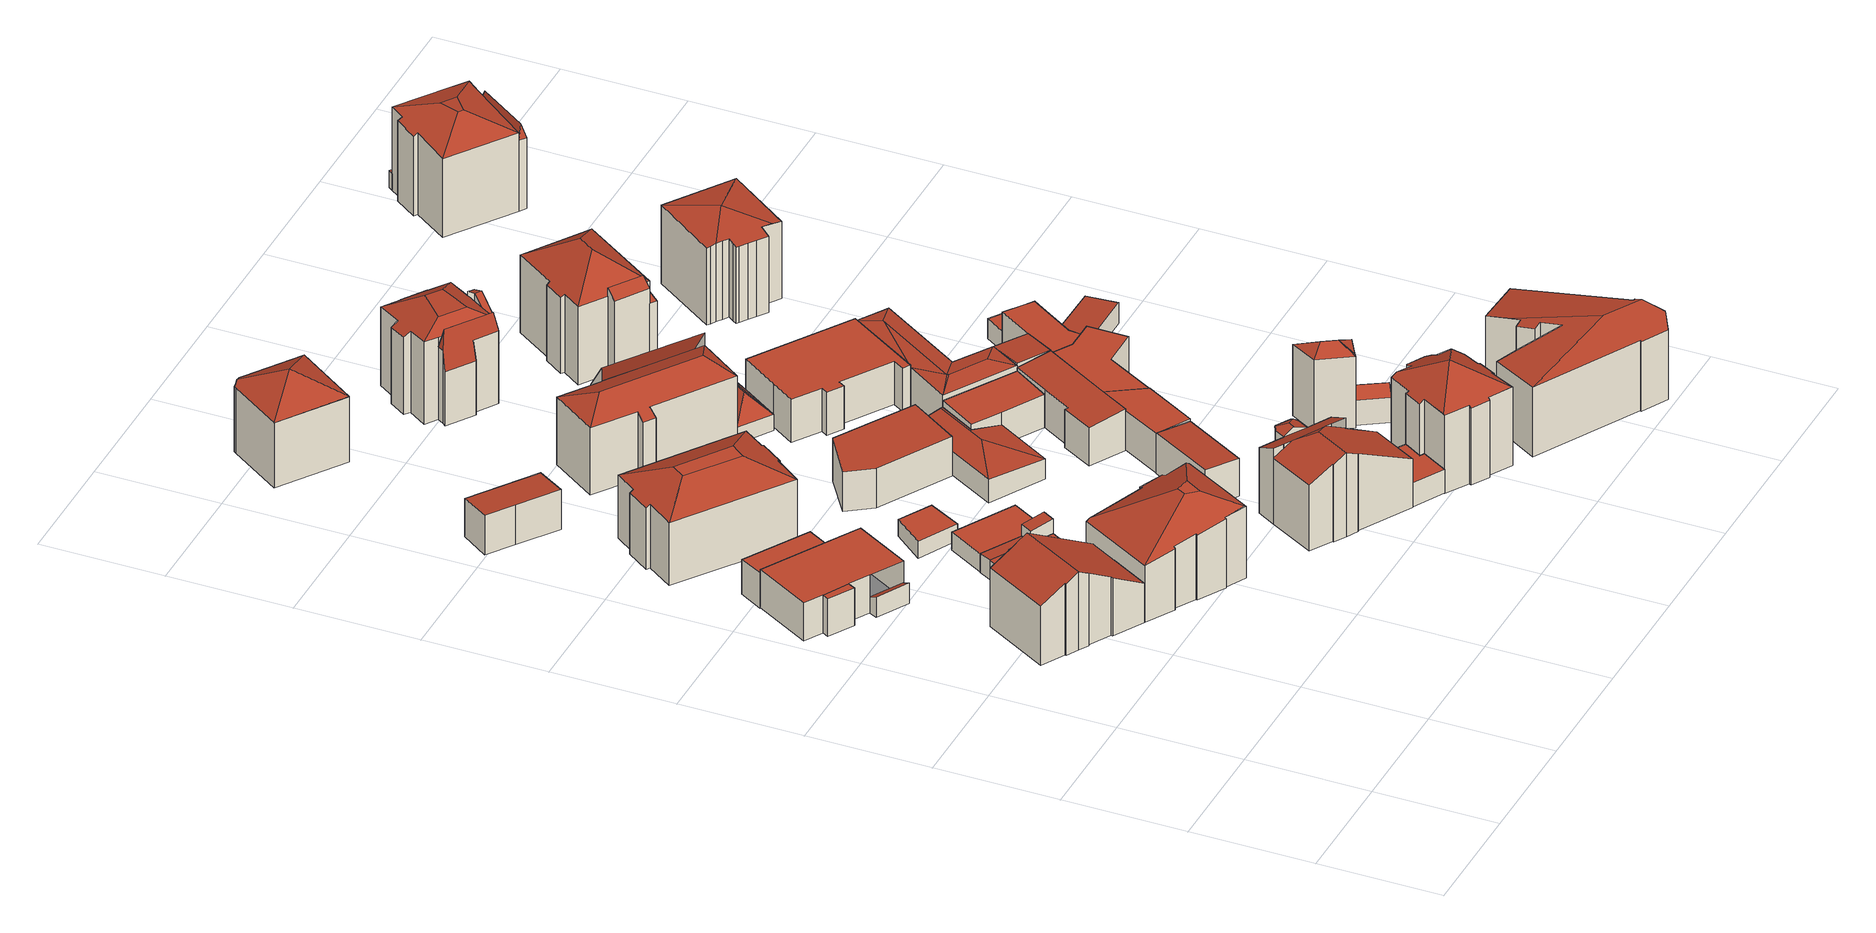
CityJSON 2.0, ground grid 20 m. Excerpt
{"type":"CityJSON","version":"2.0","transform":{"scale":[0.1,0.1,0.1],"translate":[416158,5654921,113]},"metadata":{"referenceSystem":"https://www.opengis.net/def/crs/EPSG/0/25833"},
"CityObjects":{
"building1":{"type":"Building","attributes":{"Gemeindeschluessel":14612000,"Geometrietyp2DReferenz":"3000","function":"31001_9998","roofType":"9999"},"children":["building1-1","building1-2","building1-3"]},
"building1-1":{"type":"BuildingPart","attributes":{"Dachtyp_tdc":"tdcPolyFlatRoof","Dachneigung":26.24,"QualitaetDacherkennung":36,"Geometrietyp2DReferenz":"3000","measuredHeight":11.4,"roofType":"2100"},"parents":["building1"],"geometry":[{"type":"MultiSurface","lod":"2","boundaries":[[[0,1,2,3]],[[1,4,5,6,2]],[[7,0,3,8]],[[7,9,10,4,1,0]],[[3,2,6,11,12,8]]],"semantics":{"surfaces":[{"type":"WallSurface"},{"type":"RoofSurface"},{"type":"GroundSurface"}],"values":[0,0,0,1,2]}}]},
"building1-2":{"type":"BuildingPart","attributes":{"Dachtyp_tdc":"tdcGableRoof","Dachneigung":30.14,"QualitaetDacherkennung":25,"Geometrietyp2DReferenz":"3000","measuredHeight":13.61,"roofType":"3100"},"parents":["building1"],"geometry":[{"type":"MultiSurface","lod":"2","boundaries":[[[13,14,15,16]],[[14,17,18,15]],[[17,19,20,18]],[[19,21,22,20]],[[21,23,24,22]],[[23,25,26,24]],[[25,27,28,26]],[[27,29,30,28]],[[29,31,7,8,30]],[[32,33,34,35,36]],[[33,13,16,34]],[[37,31,29,27,25,23,21]],[[21,19,17,14,13,33,32,37]],[[16,15,18,20,22,24,26,28,30,8,12,11,35,34]]],"semantics":{"surfaces":[{"type":"WallSurface"},{"type":"RoofSurface"},{"type":"GroundSurface"}],"values":[0,0,0,0,0,0,0,0,0,0,0,1,1,2]}}]},
"building1-3":{"type":"BuildingPart","attributes":{"Dachtyp_tdc":"tdcPolyFlatRoof","Dachneigung":0,"QualitaetDacherkennung":54,"Geometrietyp2DReferenz":"3000","measuredHeight":3.78,"roofType":"1000"},"parents":["building1"],"geometry":[{"type":"MultiSurface","lod":"2","boundaries":[[[38,36,35,39]],[[5,40,41,6]],[[40,42,43,41]],[[42,38,39,43]],[[42,40,5,44,36,38]],[[39,35,11,6,41,43]]],"semantics":{"surfaces":[{"type":"WallSurface"},{"type":"RoofSurface"},{"type":"GroundSurface"}],"values":[0,0,0,0,1,2]}}]},
"building2":{"type":"Building","attributes":{"Gemeindeschluessel":14612000,"Geometrietyp2DReferenz":"3000","function":"31001_9998","roofType":"9999"},"children":["building2-1","building2-2","building2-3"]},
"building2-1":{"type":"BuildingPart","attributes":{"Dachtyp_tdc":"tdcPolyFlatRoof","Dachneigung":27.41,"QualitaetDacherkennung":58,"Geometrietyp2DReferenz":"3000","measuredHeight":3.53,"roofType":"2100"},"parents":["building2"],"geometry":[{"type":"MultiSurface","lod":"2","boundaries":[[[45,46,47,48]],[[49,50,51,52]],[[50,45,48,51]],[[50,49,46,45]],[[48,47,52,51]]],"semantics":{"surfaces":[{"type":"WallSurface"},{"type":"RoofSurface"},{"type":"GroundSurface"}],"values":[0,0,0,1,2]}}]},
"building2-2":{"type":"BuildingPart","attributes":{"Dachtyp_tdc":"tdcPolyFlatRoof","Dachneigung":0,"QualitaetDacherkennung":55,"Geometrietyp2DReferenz":"3000","measuredHeight":6.47,"roofType":"1000"},"parents":["building2"],"geometry":[{"type":"MultiSurface","lod":"2","boundaries":[[[53,54,55,56]],[[54,57,58,55]],[[57,59,60,58]],[[59,57,54,53]],[[56,55,58,60]]],"semantics":{"surfaces":[{"type":"WallSurface"},{"type":"RoofSurface"},{"type":"GroundSurface"}],"values":[0,0,0,1,2]}}]},
"building2-3":{"type":"BuildingPart","attributes":{"Dachtyp_tdc":"tdcPolyFlatRoof","Dachneigung":0,"QualitaetDacherkennung":56,"Geometrietyp2DReferenz":"3000","measuredHeight":6.6,"roofType":"1000"},"parents":["building2"],"geometry":[{"type":"MultiSurface","lod":"2","boundaries":[[[61,60,59]],[[61,62,63,60]],[[62,64,65,63]],[[64,66,67,65]],[[66,68,69,67]],[[68,70,49,52,69]],[[71,72,56,47,46]],[[72,53,56]],[[72,71,70,68,66,64,62,61]],[[60,63,65,67,69,52,47,56]]],"semantics":{"surfaces":[{"type":"WallSurface"},{"type":"RoofSurface"},{"type":"GroundSurface"}],"values":[0,0,0,0,0,0,0,0,1,2]}}]},
"building3":{"type":"Building","attributes":{"Dachtyp_tdc":"tdcPolyFlatRoof","Gemeindeschluessel":14612000,"Dachneigung":2.98,"QualitaetDacherkennung":64,"Geometrietyp2DReferenz":"3000","measuredHeight":6.22,"function":"31001_9998","roofType":"2100"},"geometry":[{"type":"Solid","lod":"2","boundaries":[[[[73,74,75,76]],[[74,77,78,75]],[[77,79,80,78]],[[79,73,76,80]],[[79,77,74,73]],[[76,75,78,80]]]],"semantics":{"surfaces":[{"type":"WallSurface"},{"type":"RoofSurface"},{"type":"GroundSurface"}],"values":[[0,0,0,0,1,2]]}}]},
"building4":{"type":"Building","attributes":{"Dachtyp_tdc":"tdcPolyFlatRoof","Gemeindeschluessel":14612000,"Dachneigung":4.36,"QualitaetDacherkennung":61,"Geometrietyp2DReferenz":"3000","measuredHeight":3.11,"function":"31001_9998","roofType":"2100"},"geometry":[{"type":"Solid","lod":"2","boundaries":[[[[81,82,83,84]],[[81,85,86,82]],[[83,87,88,84]],[[82,86,87,83]],[[86,85,88,87]],[[85,81,84,88]]]],"semantics":{"surfaces":[{"type":"WallSurface"},{"type":"RoofSurface"},{"type":"GroundSurface"}],"values":[[0,1,2,0,0,0]]}}]},
"building5":{"type":"Building","attributes":{"Gemeindeschluessel":14612000,"Geometrietyp2DReferenz":"3000","function":"31001_9998","roofType":"9999"},"children":["building5-1","building5-2"]},
"building5-1":{"type":"BuildingPart","attributes":{"Dachtyp_tdc":"tdcPolyFlatRoof","Dachneigung":3.24,"QualitaetDacherkennung":63,"Geometrietyp2DReferenz":"3000","measuredHeight":3.44,"roofType":"2100"},"parents":["building5"],"geometry":[{"type":"MultiSurface","lod":"2","boundaries":[[[89,90,91,92,93]],[[90,94,95,91]],[[94,96,97,98,95]],[[96,94,90,89]],[[92,91,95,98]]],"semantics":{"surfaces":[{"type":"WallSurface"},{"type":"RoofSurface"},{"type":"GroundSurface"}],"values":[0,0,0,1,2]}}]},
"building5-2":{"type":"BuildingPart","attributes":{"Dachtyp_tdc":"tdcPolyFlatRoof","Dachneigung":0,"QualitaetDacherkennung":74,"Geometrietyp2DReferenz":"3000","measuredHeight":3.31,"roofType":"1000"},"parents":["building5"],"geometry":[{"type":"MultiSurface","lod":"2","boundaries":[[[99,100,87,88]],[[100,93,92,87]],[[97,101,102,98]],[[101,99,88,102]],[[101,97,93,100,99]],[[88,87,92,98,102]]],"semantics":{"surfaces":[{"type":"WallSurface"},{"type":"RoofSurface"},{"type":"GroundSurface"}],"values":[0,0,0,0,1,2]}}]},
"building6":{"type":"Building","attributes":{"Dachtyp_tdc":"tdcPolyFlatRoof","Gemeindeschluessel":14612000,"Dachneigung":3.39,"QualitaetDacherkennung":54,"Geometrietyp2DReferenz":"3000","measuredHeight":6.86,"function":"31001_9998","roofType":"2100"},"geometry":[{"type":"Solid","lod":"2","boundaries":[[[[103,104,105,106]],[[104,107,108,105]],[[107,109,110,108]],[[109,111,112,110]],[[111,103,106,112]],[[111,109,107,104,103]],[[106,105,108,110,112]]]],"semantics":{"surfaces":[{"type":"WallSurface"},{"type":"RoofSurface"},{"type":"GroundSurface"}],"values":[[0,0,0,0,0,1,2]]}}]},
"building7":{"type":"Building","attributes":{"Dachtyp_tdc":"tdcFreeFormRoof","Gemeindeschluessel":14612000,"Dachneigung":26.08,"QualitaetDacherkennung":32,"Geometrietyp2DReferenz":"3000","measuredHeight":15.13,"function":"31001_9998","roofType":"5000"},"geometry":[{"type":"Solid","lod":"2","boundaries":[[[[113,114,39,34]],[[114,115,116,39]],[[115,117,118,116]],[[117,119,120,118]],[[119,121,122,120]],[[121,123,124,122]],[[123,125,126,124]],[[125,127,128,126]],[[127,129,130,128]],[[129,131,132,130]],[[131,133,134,132]],[[133,135,136,134]],[[135,137,138,136]],[[137,113,34,138]],[[125,123,139,140,141,142]],[[113,137,135,133,131,129,127,142,141,143]],[[143,144,145,114,113]],[[140,139,121,119,117,115,145,144]],[[141,140,144,143]],[[127,125,142]],[[115,114,145]],[[123,121,139]],[[34,39,116,118,120,122,124,126,128,130,132,134,136,138]]]],"semantics":{"surfaces":[{"type":"WallSurface"},{"type":"RoofSurface"},{"type":"GroundSurface"}],"values":[[0,0,0,0,0,0,0,0,0,0,0,0,0,0,1,1,1,1,1,0,0,0,2]]}}]},
"building8":{"type":"Building","attributes":{"Dachtyp_tdc":"tdcCutTentRoof","Gemeindeschluessel":14612000,"Dachneigung":24.58,"QualitaetDacherkennung":71,"Geometrietyp2DReferenz":"3000","measuredHeight":13.63,"function":"31001_9998","roofType":"9999"},"geometry":[{"type":"Solid","lod":"2","boundaries":[[[[146,147,148,149]],[[147,150,151,148]],[[150,152,153,151]],[[152,154,155,153]],[[154,156,157,155]],[[156,158,159,157]],[[158,160,161,159]],[[160,162,163,161]],[[162,164,165,163]],[[164,166,167,165]],[[166,168,169,167]],[[168,146,149,169]],[[154,152,150,147,146,168,170,171]],[[156,154,171,172]],[[166,164,162,160,158,156,172,173]],[[168,166,173,170]],[[173,172,171,170]],[[149,148,151,153,155,157,159,161,163,165,167,169]]]],"semantics":{"surfaces":[{"type":"WallSurface"},{"type":"RoofSurface"},{"type":"GroundSurface"}],"values":[[0,0,0,0,0,0,0,0,0,0,0,0,1,1,1,1,1,2]]}}]},
"building9":{"type":"Building","attributes":{"Gemeindeschluessel":14612000,"Geometrietyp2DReferenz":"3000","function":"31001_9998","roofType":"9999"},"children":["building9-1","building9-2"]},
"building9-1":{"type":"BuildingPart","attributes":{"Dachtyp_tdc":"tdcPolyFlatRoof","Dachneigung":6.75,"QualitaetDacherkennung":58,"Geometrietyp2DReferenz":"3000","measuredHeight":5.75,"roofType":"2100"},"parents":["building9"],"geometry":[{"type":"MultiSurface","lod":"2","boundaries":[[[174,175,176,177]],[[178,174,177,179,180]],[[175,181,182,183,176]],[[175,174,178,181]],[[183,179,177,176]]],"semantics":{"surfaces":[{"type":"WallSurface"},{"type":"RoofSurface"},{"type":"GroundSurface"}],"values":[0,0,0,1,2]}}]},
"building9-2":{"type":"BuildingPart","attributes":{"Dachtyp_tdc":"tdcPolyFlatRoof","Dachneigung":0,"QualitaetDacherkennung":46,"Geometrietyp2DReferenz":"3000","measuredHeight":3.1,"roofType":"1000"},"parents":["building9"],"geometry":[{"type":"MultiSurface","lod":"2","boundaries":[[[184,185,186,187]],[[185,188,189,186]],[[188,180,179,189]],[[182,184,187,183]],[[182,180,188,185,184]],[[187,186,189,179,183]]],"semantics":{"surfaces":[{"type":"WallSurface"},{"type":"RoofSurface"},{"type":"GroundSurface"}],"values":[0,0,0,0,1,2]}}]},
"building10":{"type":"Building","attributes":{"Dachtyp_tdc":"tdcPolyFlatRoof","Gemeindeschluessel":14612000,"Dachneigung":0,"QualitaetDacherkennung":70,"Geometrietyp2DReferenz":"3000","measuredHeight":2.9,"function":"31001_9998","roofType":"1000"},"geometry":[{"type":"Solid","lod":"2","boundaries":[[[[190,191,192,193]],[[191,194,195,192]],[[194,196,197,195]],[[196,190,193,197]],[[196,194,191,190]],[[193,192,195,197]]]],"semantics":{"surfaces":[{"type":"WallSurface"},{"type":"RoofSurface"},{"type":"GroundSurface"}],"values":[[0,0,0,0,1,2]]}}]},
"building11":{"type":"Building","attributes":{"Dachtyp_tdc":"tdcFreeFormRoof","Gemeindeschluessel":14612000,"Dachneigung":28.77,"QualitaetDacherkennung":76,"Geometrietyp2DReferenz":"3000","measuredHeight":14.74,"function":"31001_9998","roofType":"5000"},"geometry":[{"type":"Solid","lod":"2","boundaries":[[[[198,199,200,201,202,203]],[[204,199,198]],[[204,198,205]],[[206,199,204,207]],[[207,204,205]],[[208,200,199,206]],[[209,210,203,202,211]],[[211,202,201]],[[201,200,208]],[[212,210,209]],[[213,214,215,216,217,218,219,220,221]],[[205,222,214,213]],[[222,212,215,214]],[[212,209,216,215]],[[209,211,217,216]],[[211,201,218,217]],[[201,208,219,218]],[[208,206,220,219]],[[206,207,221,220]],[[207,205,213,221]],[[198,203,210,212,222,205]]]],"semantics":{"surfaces":[{"type":"RoofSurface"},{"type":"WallSurface"},{"type":"GroundSurface"}],"values":[[0,0,0,1,1,1,1,1,1,1,2,1,1,1,1,1,1,1,1,1,0]]}}]},
"building12":{"type":"Building","attributes":{"Gemeindeschluessel":14612000,"Geometrietyp2DReferenz":"3000","function":"31001_9998","roofType":"9999"},"children":["building12-1","building12-2","building12-3"]},
"building12-1":{"type":"BuildingPart","attributes":{"Dachtyp_tdc":"tdcFreeFormRoof","Dachneigung":23.57,"QualitaetDacherkennung":49,"Geometrietyp2DReferenz":"3000","measuredHeight":12.33,"roofType":"5000"},"parents":["building12"],"geometry":[{"type":"MultiSurface","lod":"2","boundaries":[[[223,224,225,226]],[[224,227,228,225]],[[227,229,230,228]],[[229,231,232,230]],[[233,223,226,234]],[[227,224,235,236,237]],[[235,223,233,238,236]],[[229,237,236,238,231]],[[231,238,233]],[[223,235,224]],[[227,237,229]],[[226,225,228,230,232,234]]],"semantics":{"surfaces":[{"type":"WallSurface"},{"type":"RoofSurface"},{"type":"GroundSurface"}],"values":[0,0,0,0,0,1,1,1,0,0,0,2]}}]},
"building12-2":{"type":"BuildingPart","attributes":{"Dachtyp_tdc":"tdcPolyFlatRoof","Dachneigung":26.17,"QualitaetDacherkennung":46,"Geometrietyp2DReferenz":"3000","measuredHeight":13.05,"roofType":"2100"},"parents":["building12"],"geometry":[{"type":"MultiSurface","lod":"2","boundaries":[[[239,240,241,242,243]],[[240,233,234,241]],[[231,244,245,232]],[[244,246,247,248,245]],[[244,231,233,240,239,249,250,251,246]],[[248,252,253,242,241,234,232,245]]],"semantics":{"surfaces":[{"type":"WallSurface"},{"type":"RoofSurface"},{"type":"GroundSurface"}],"values":[0,0,0,0,1,2]}}]},
"building12-3":{"type":"BuildingPart","attributes":{"Dachtyp_tdc":"tdcGableAndHippedGRoof","Dachneigung":26.97,"QualitaetDacherkennung":42,"Geometrietyp2DReferenz":"3000","measuredHeight":14.53,"roofType":"9999"},"parents":["building12"],"geometry":[{"type":"MultiSurface","lod":"2","boundaries":[[[254,255,256,257]],[[255,258,259,256]],[[258,260,261,259]],[[260,243,242,261]],[[247,262,263,248]],[[262,264,265,263]],[[250,249,266]],[[249,243,260,258,255,254,266]],[[254,267,268,264,262,247,251,250,266]],[[265,269,270,257,256,259,261,242,253,252,248,263]],[[264,268,269,265]],[[268,267,270,269]],[[267,254,257,270]]],"semantics":{"surfaces":[{"type":"WallSurface"},{"type":"RoofSurface"},{"type":"GroundSurface"}],"values":[0,0,0,0,0,0,1,1,1,2,0,0,0]}}]},
"building13":{"type":"Building","attributes":{"Dachtyp_tdc":"tdcPolyFlatRoof","Gemeindeschluessel":14612000,"Dachneigung":4.45,"QualitaetDacherkennung":70,"Geometrietyp2DReferenz":"3000","measuredHeight":7.47,"function":"31001_9998","roofType":"2100"},"geometry":[{"type":"Solid","lod":"2","boundaries":[[[[271,272,273,274]],[[272,275,276,273]],[[275,277,278,276]],[[277,279,280,278]],[[279,271,274,280]],[[279,277,275,272,271]],[[274,273,276,278,280]]]],"semantics":{"surfaces":[{"type":"WallSurface"},{"type":"RoofSurface"},{"type":"GroundSurface"}],"values":[[0,0,0,0,0,1,2]]}}]},
"building14":{"type":"Building","attributes":{"Gemeindeschluessel":14612000,"Geometrietyp2DReferenz":"3000","function":"31001_9998","roofType":"9999"},"children":["building14-1","building14-2"]},
"building14-1":{"type":"BuildingPart","attributes":{"Dachtyp_tdc":"tdcPolyFlatRoof","Dachneigung":57.01,"QualitaetDacherkennung":44,"Geometrietyp2DReferenz":"3000","measuredHeight":14.06,"roofType":"2100"},"parents":["building14"],"geometry":[{"type":"MultiSurface","lod":"2","boundaries":[[[281,282,283,284,285]],[[286,287,288,289,290]],[[287,281,285,288]],[[287,286,282,281]],[[285,284,289,288]]],"semantics":{"surfaces":[{"type":"WallSurface"},{"type":"RoofSurface"},{"type":"GroundSurface"}],"values":[0,0,0,1,2]}}]},
"building14-2":{"type":"BuildingPart","attributes":{"Dachtyp_tdc":"tdcHipRoof","Dachneigung":25.09,"QualitaetDacherkennung":35,"Geometrietyp2DReferenz":"3000","measuredHeight":13.94,"roofType":"3200"},"parents":["building14"],"geometry":[{"type":"MultiSurface","lod":"2","boundaries":[[[291,292,293,294]],[[292,295,296,293]],[[295,297,298,296]],[[297,299,300,298]],[[299,301,302,300]],[[301,303,304,302]],[[303,290,289,304]],[[283,291,294,284]],[[303,301,305]],[[291,283,306]],[[301,299,297,295,292,291,306,305]],[[283,290,303,305,306]],[[294,293,296,298,300,302,304,289,284]]],"semantics":{"surfaces":[{"type":"WallSurface"},{"type":"RoofSurface"},{"type":"GroundSurface"}],"values":[0,0,0,0,0,0,0,0,1,1,1,1,2]}}]},
"building15":{"type":"Building","attributes":{"Dachtyp_tdc":"tdcFreeFormRoof","Gemeindeschluessel":14612000,"Dachneigung":10.07,"QualitaetDacherkennung":32,"Geometrietyp2DReferenz":"3000","measuredHeight":4.99,"function":"31001_9998","roofType":"5000"},"geometry":[{"type":"Solid","lod":"2","boundaries":[[[[307,308,309,310,311,312,313]],[[314,315,308,307]],[[315,316,309,308]],[[316,317,310,309]],[[317,318,311,310]],[[318,319,312,311]],[[319,320,313,312]],[[320,314,307,313]],[[315,321,316]],[[320,319,322,321,315,314]],[[321,322,318,317,316]],[[319,318,322]]]],"semantics":{"surfaces":[{"type":"GroundSurface"},{"type":"WallSurface"},{"type":"RoofSurface"}],"values":[[0,1,1,1,1,1,1,1,2,2,2,1]]}}]},
"building16":{"type":"Building","attributes":{"Dachtyp_tdc":"tdcPolyFlatRoof","Gemeindeschluessel":14612000,"Dachneigung":4.39,"QualitaetDacherkennung":72,"Geometrietyp2DReferenz":"3000","measuredHeight":6.95,"function":"31001_9998","roofType":"2100"},"geometry":[{"type":"Solid","lod":"2","boundaries":[[[[323,324,325,326]],[[324,327,328,325]],[[327,329,330,328]],[[329,323,326,330]],[[329,327,324,323]],[[326,325,328,330]]]],"semantics":{"surfaces":[{"type":"WallSurface"},{"type":"RoofSurface"},{"type":"GroundSurface"}],"values":[[0,0,0,0,1,2]]}}]},
"building17":{"type":"Building","attributes":{"Dachtyp_tdc":"tdcPolyFlatRoof","Gemeindeschluessel":14612000,"Dachneigung":0,"QualitaetDacherkennung":69,"Geometrietyp2DReferenz":"3000","measuredHeight":4.13,"function":"31001_9998","roofType":"1000"},"geometry":[{"type":"Solid","lod":"2","boundaries":[[[[331,332,333,334]],[[332,335,336,333]],[[335,337,338,336]],[[337,339,340,338]],[[339,341,342,340]],[[341,331,334,342]],[[341,339,337,335,332,331]],[[334,333,336,338,340,342]]]],"semantics":{"surfaces":[{"type":"WallSurface"},{"type":"RoofSurface"},{"type":"GroundSurface"}],"values":[[0,0,0,0,0,0,1,2]]}}]},
"building18":{"type":"Building","attributes":{"Dachtyp_tdc":"tdcPolyFlatRoof","Gemeindeschluessel":14612000,"Dachneigung":0,"QualitaetDacherkennung":48,"Geometrietyp2DReferenz":"3000","measuredHeight":6.72,"function":"31001_9998","roofType":"1000"},"geometry":[{"type":"Solid","lod":"2","boundaries":[[[[343,344,345,346]],[[344,347,348,345]],[[347,349,350,348]],[[349,351,352,350]],[[351,343,346,352]],[[351,349,347,344,343]],[[346,345,348,350,352]]]],"semantics":{"surfaces":[{"type":"WallSurface"},{"type":"RoofSurface"},{"type":"GroundSurface"}],"values":[[0,0,0,0,0,1,2]]}}]},
"building19":{"type":"Building","attributes":{"Gemeindeschluessel":14612000,"Geometrietyp2DReferenz":"3000","function":"31001_9998","roofType":"9999"},"children":["building19-1","building19-2","building19-3"]},
"building19-1":{"type":"BuildingPart","attributes":{"Dachtyp_tdc":"tdcCutTentRoof","Dachneigung":29.15,"QualitaetDacherkennung":40,"Geometrietyp2DReferenz":"3000","measuredHeight":16.45,"roofType":"9999"},"parents":["building19"],"geometry":[{"type":"MultiSurface","lod":"2","boundaries":[[[353,354,355]],[[353,356,357,358,354]],[[359,360,361,362]],[[360,363,364,361]],[[363,365,366,364]],[[365,367,368,366]],[[367,369,370,368]],[[369,371,372,370]],[[371,373,374,372]],[[373,375,376,374]],[[377,378,379,380,381]],[[378,382,383,379]],[[382,384,385,383]],[[384,359,362,385]],[[373,371,369,367,365,363,386,387]],[[356,353,388,389,375,373,387,390]],[[378,377,356,390,391]],[[363,360,359,384,382,378,391,386]],[[391,390,387,386]],[[362,361,364,366,368,370,372,374,376,354,358,380,379,383,385]]],"semantics":{"surfaces":[{"type":"WallSurface"},{"type":"RoofSurface"},{"type":"GroundSurface"}],"values":[0,0,0,0,0,0,0,0,0,0,0,0,0,0,1,1,1,1,1,2]}}]},
"building19-2":{"type":"BuildingPart","attributes":{"Dachtyp_tdc":"tdcGableRoof","Dachneigung":35.35,"QualitaetDacherkennung":20,"Geometrietyp2DReferenz":"3000","measuredHeight":15.47,"roofType":"3100"},"parents":["building19"],"geometry":[{"type":"MultiSurface","lod":"2","boundaries":[[[392,393,394,376,375]],[[393,395,396,394]],[[395,355,354,396]],[[395,393,397]],[[393,392,398,397]],[[355,395,397,398,388]],[[376,394,396,354]]],"semantics":{"surfaces":[{"type":"WallSurface"},{"type":"RoofSurface"},{"type":"GroundSurface"}],"values":[0,0,0,0,1,1,2]}}]},
"building19-3":{"type":"BuildingPart","attributes":{"Dachtyp_tdc":"tdcFreeFormRoof","Dachneigung":78.87,"QualitaetDacherkennung":27,"Geometrietyp2DReferenz":"3000","measuredHeight":15.74,"roofType":"5000"},"parents":["building19"],"geometry":[{"type":"MultiSurface","lod":"2","boundaries":[[[357,399,400,358]],[[399,401,402,400]],[[401,403,404,402]],[[403,405,406,404]],[[405,407,408,406]],[[407,381,380,408]],[[407,405,403,401,399,409,410]],[[399,357,409]],[[357,381,410,409]],[[381,407,410]],[[400,402,404,406,408,380,358]]],"semantics":{"surfaces":[{"type":"WallSurface"},{"type":"RoofSurface"},{"type":"GroundSurface"}],"values":[0,0,0,0,0,0,1,1,1,1,2]}}]},
"building20":{"type":"Building","attributes":{"Dachtyp_tdc":"tdcFreeFormRoof","Gemeindeschluessel":14612000,"Dachneigung":47.31,"QualitaetDacherkennung":8,"Geometrietyp2DReferenz":"3000","measuredHeight":6.18,"function":"31001_9998","roofType":"5000"},"geometry":[{"type":"Solid","lod":"2","boundaries":[[[[411,412,413,414]],[[412,415,416,413]],[[415,417,418,416]],[[417,419,420,418]],[[419,421,422,420]],[[421,411,414,422]],[[419,423,421]],[[423,419,417]],[[424,423,417,415]],[[424,415,412]],[[423,411,421]],[[423,412,411]],[[412,423,424]],[[414,413,416,418,420,422]]]],"semantics":{"surfaces":[{"type":"WallSurface"},{"type":"RoofSurface"},{"type":"GroundSurface"}],"values":[[0,0,0,0,0,0,1,1,1,1,1,1,1,2]]}}]},
"building21":{"type":"Building","attributes":{"Dachtyp_tdc":"tdcPolyFlatRoof","Gemeindeschluessel":14612000,"Dachneigung":2.58,"QualitaetDacherkennung":80,"Geometrietyp2DReferenz":"3000","measuredHeight":6.08,"function":"31001_9998","roofType":"2100"},"geometry":[{"type":"Solid","lod":"2","boundaries":[[[[425,426,312,313]],[[426,427,428,312]],[[427,429,430,428]],[[429,431,307,430]],[[431,425,313,307]],[[431,429,427,426,425]],[[313,312,428,430,307]]]],"semantics":{"surfaces":[{"type":"WallSurface"},{"type":"RoofSurface"},{"type":"GroundSurface"}],"values":[[0,0,0,0,0,1,2]]}}]},
"building22":{"type":"Building","attributes":{"Dachtyp_tdc":"tdcFreeFormRoof","Gemeindeschluessel":14612000,"Dachneigung":32.77,"QualitaetDacherkennung":45,"Geometrietyp2DReferenz":"3000","measuredHeight":17.24,"function":"31001_9998","roofType":"5000"},"geometry":[{"type":"Solid","lod":"2","boundaries":[[[[432,433,434,435]],[[433,436,437,434]],[[436,438,439,437]],[[438,440,441,439]],[[440,442,443,441]],[[442,444,445,443]],[[444,446,447,445]],[[446,448,449,447]],[[448,450,451,449]],[[450,452,453,451]],[[452,454,455,453]],[[454,456,457,455]],[[456,458,459,457]],[[458,460,461,459]],[[460,462,463,461]],[[462,464,465,463]],[[464,466,467,465]],[[466,468,469,467]],[[468,470,471,469]],[[470,472,473,471]],[[472,474,475,473]],[[474,476,477,475]],[[476,432,435,477]],[[472,470,478,479,480,432,476,474]],[[479,481,442,440,438,436,433,480]],[[482,456,454,452,450,448,446,444,481,479]],[[460,458,482,479,478,468,466,464,462]],[[458,456,482]],[[433,432,480]],[[444,442,481]],[[470,468,478]],[[435,434,437,439,441,443,445,447,449,451,453,455,457,459,461,463,465,467,469,471,473,475,477]]]],"semantics":{"surfaces":[{"type":"WallSurface"},{"type":"RoofSurface"},{"type":"GroundSurface"}],"values":[[0,0,0,0,0,0,0,0,0,0,0,0,0,0,0,0,0,0,0,0,0,0,0,1,1,1,1,0,0,0,0,2]]}}]},
"building23":{"type":"Building","attributes":{"Dachtyp_tdc":"tdcPolyFlatRoof","Gemeindeschluessel":14612000,"Dachneigung":5.22,"QualitaetDacherkennung":79,"Geometrietyp2DReferenz":"3000","measuredHeight":7.21,"function":"31001_9998","roofType":"2100"},"geometry":[{"type":"Solid","lod":"2","boundaries":[[[[483,484,428,430]],[[484,485,486,428]],[[484,483,487,488,489,490,491,485]],[[486,492,493,494,495,496,430,428]],[[485,491,492,486]],[[491,490,493,492]],[[490,489,494,493]],[[489,488,495,494]],[[488,487,496,495]],[[487,483,430,496]]]],"semantics":{"surfaces":[{"type":"WallSurface"},{"type":"RoofSurface"},{"type":"GroundSurface"}],"values":[[0,0,1,2,0,0,0,0,0,0]]}}]},
"building24":{"type":"Building","attributes":{"Dachtyp_tdc":"tdcPolyFlatRoof","Gemeindeschluessel":14612000,"Dachneigung":0,"QualitaetDacherkennung":81,"Geometrietyp2DReferenz":"3000","measuredHeight":7.45,"function":"31001_9998","roofType":"1000"},"geometry":[{"type":"Solid","lod":"2","boundaries":[[[[497,498,499,500]],[[498,501,502,499]],[[501,503,504,502]],[[503,505,506,504]],[[505,507,508,506]],[[507,509,510,508]],[[509,511,512,510]],[[511,513,514,512]],[[513,515,516,514]],[[515,517,518,516]],[[517,497,500,518]],[[517,515,513,511,509,507,505,503,501,498,497]],[[500,499,502,504,506,508,510,512,514,516,518]]]],"semantics":{"surfaces":[{"type":"WallSurface"},{"type":"RoofSurface"},{"type":"GroundSurface"}],"values":[[0,0,0,0,0,0,0,0,0,0,0,1,2]]}}]},
"building25":{"type":"Building","attributes":{"Dachtyp_tdc":"tdcPolyFlatRoof","Gemeindeschluessel":14612000,"Dachneigung":0,"QualitaetDacherkennung":67,"Geometrietyp2DReferenz":"3000","measuredHeight":2.73,"function":"31001_9998","roofType":"1000"},"geometry":[{"type":"Solid","lod":"2","boundaries":[[[[519,520,422,521]],[[520,522,420,422]],[[522,523,524,420]],[[523,519,521,524]],[[523,522,520,519]],[[521,422,420,524]]]],"semantics":{"surfaces":[{"type":"WallSurface"},{"type":"RoofSurface"},{"type":"GroundSurface"}],"values":[[0,0,0,0,1,2]]}}]},
"building26":{"type":"Building","attributes":{"Dachtyp_tdc":"tdcFreeFormRoof","Gemeindeschluessel":14612000,"Dachneigung":10.66,"QualitaetDacherkennung":43,"Geometrietyp2DReferenz":"3000","measuredHeight":7.7,"function":"31001_9998","roofType":"5000"},"geometry":[{"type":"Solid","lod":"2","boundaries":[[[[525,526,499,527]],[[526,528,500,499]],[[528,529,530,500]],[[529,531,532,530]],[[531,533,534,532]],[[533,535,536,534]],[[535,525,527,536]],[[537,535,533]],[[538,539,537,533,531]],[[540,538,531,529]],[[540,529,528]],[[526,540,528]],[[526,538,540]],[[538,526,525]],[[539,538,525]],[[537,539,525,535]],[[527,499,500,530,532,534,536]]]],"semantics":{"surfaces":[{"type":"WallSurface"},{"type":"RoofSurface"},{"type":"GroundSurface"}],"values":[[0,0,0,0,0,0,0,1,1,1,1,1,1,1,1,1,2]]}}]},
"building27":{"type":"Building","attributes":{"Dachtyp_tdc":"tdcFreeFormRoof","Gemeindeschluessel":14612000,"Dachneigung":35.45,"QualitaetDacherkennung":5,"Geometrietyp2DReferenz":"3000","measuredHeight":13.97,"function":"31001_9998","roofType":"5000"},"geometry":[{"type":"Solid","lod":"2","boundaries":[[[[541,542,543,544]],[[542,545,546,543]],[[545,547,548,546]],[[547,549,550,548]],[[549,541,544,550]],[[551,547,545]],[[547,551,549]],[[552,551,545,542]],[[552,542,541]],[[551,552,541,549]],[[544,543,546,548,550]]]],"semantics":{"surfaces":[{"type":"WallSurface"},{"type":"RoofSurface"},{"type":"GroundSurface"}],"values":[[0,0,0,0,0,1,1,1,1,1,2]]}}]},
"building28":{"type":"Building","attributes":{"Dachtyp_tdc":"tdcPolyFlatRoof","Gemeindeschluessel":14612000,"Dachneigung":0,"QualitaetDacherkennung":62,"Geometrietyp2DReferenz":"3000","measuredHeight":6.59,"function":"31001_9998","roofType":"1000"},"geometry":[{"type":"Solid","lod":"2","boundaries":[[[[553,554,555,556]],[[554,557,558,555]],[[557,559,560,558]],[[559,561,562,560]],[[561,563,564,562]],[[563,565,566,564]],[[565,567,568,566]],[[567,553,556,568]],[[567,565,563,561,559,557,554,553]],[[556,555,558,560,562,564,566,568]]]],"semantics":{"surfaces":[{"type":"WallSurface"},{"type":"RoofSurface"},{"type":"GroundSurface"}],"values":[[0,0,0,0,0,0,0,0,1,2]]}}]},
"building29":{"type":"Building","attributes":{"Dachtyp_tdc":"tdcFreeFormRoof","Gemeindeschluessel":14612000,"Dachneigung":40.92,"QualitaetDacherkennung":12,"Geometrietyp2DReferenz":"3000","measuredHeight":5.73,"function":"31001_9998","roofType":"5000"},"geometry":[{"type":"Solid","lod":"2","boundaries":[[[[569,570,571,572]],[[570,573,574,571]],[[573,575,576,574]],[[575,569,572,576]],[[577,575,573]],[[578,577,573,570]],[[578,570,569]],[[577,578,569,575]],[[572,571,574,576]]]],"semantics":{"surfaces":[{"type":"WallSurface"},{"type":"RoofSurface"},{"type":"GroundSurface"}],"values":[[0,0,0,0,0,1,0,1,2]]}}]},
"building30":{"type":"Building","attributes":{"Dachtyp_tdc":"tdcPolyFlatRoof","Gemeindeschluessel":14612000,"Dachneigung":15.52,"QualitaetDacherkennung":29,"Geometrietyp2DReferenz":"3000","measuredHeight":11.61,"function":"31001_9998","roofType":"2100"},"geometry":[{"type":"Solid","lod":"2","boundaries":[[[[579,580,581,582]],[[580,583,584,581]],[[583,585,586,584]],[[585,579,582,586]],[[585,583,580,579]],[[582,581,584,586]]]],"semantics":{"surfaces":[{"type":"WallSurface"},{"type":"RoofSurface"},{"type":"GroundSurface"}],"values":[[0,0,0,0,1,2]]}}]},
"building31":{"type":"Building","attributes":{"Dachtyp_tdc":"tdcPolyFlatRoof","Gemeindeschluessel":14612000,"Dachneigung":3.85,"QualitaetDacherkennung":77,"Geometrietyp2DReferenz":"3000","measuredHeight":7.33,"function":"31001_9998","roofType":"2100"},"geometry":[{"type":"Solid","lod":"2","boundaries":[[[[587,588,486,589]],[[588,590,428,486]],[[590,533,591,428]],[[533,587,589,591]],[[533,590,588,587]],[[589,486,428,591]]]],"semantics":{"surfaces":[{"type":"WallSurface"},{"type":"RoofSurface"},{"type":"GroundSurface"}],"values":[[0,0,0,0,1,2]]}}]},
"building32":{"type":"Building","attributes":{"Dachtyp_tdc":"tdcPolyFlatRoof","Gemeindeschluessel":14612000,"Dachneigung":12.03,"QualitaetDacherkennung":60,"Geometrietyp2DReferenz":"3000","measuredHeight":3.61,"function":"31001_9998","roofType":"2100"},"geometry":[{"type":"Solid","lod":"2","boundaries":[[[[592,593,594,595]],[[593,596,597,594]],[[596,598,599,597]],[[598,592,595,599]],[[598,596,593,592]],[[595,594,597,599]]]],"semantics":{"surfaces":[{"type":"WallSurface"},{"type":"RoofSurface"},{"type":"GroundSurface"}],"values":[[0,0,0,0,1,2]]}}]},
"building33":{"type":"Building","attributes":{"Gemeindeschluessel":14612000,"Geometrietyp2DReferenz":"3000","function":"31001_9998","roofType":"9999"},"children":["building33-1","building33-2"]},
"building33-1":{"type":"BuildingPart","attributes":{"Dachtyp_tdc":"tdcHipRoof","Dachneigung":35.04,"QualitaetDacherkennung":56,"Geometrietyp2DReferenz":"3000","measuredHeight":17.76,"roofType":"3200"},"parents":["building33"],"geometry":[{"type":"MultiSurface","lod":"2","boundaries":[[[600,601,602,603]],[[601,604,605,602]],[[604,606,607,605]],[[606,608,609,607]],[[608,610,611,609]],[[612,613,614,615]],[[613,616,617,614]],[[616,618,619,617]],[[618,600,603,619]],[[606,604,620]],[[613,612,610,608,621]],[[604,601,600,618,616,613,621,620]],[[608,606,620,621]],[[603,602,605,607,609,611,615,614,617,619]]],"semantics":{"surfaces":[{"type":"WallSurface"},{"type":"RoofSurface"},{"type":"GroundSurface"}],"values":[0,0,0,0,0,0,0,0,0,1,1,1,1,2]}}]},
"building33-2":{"type":"BuildingPart","attributes":{"Dachtyp_tdc":"tdcPolyFlatRoof","Dachneigung":31.55,"QualitaetDacherkennung":33,"Geometrietyp2DReferenz":"3000","measuredHeight":14.99,"roofType":"2100"},"parents":["building33"],"geometry":[{"type":"MultiSurface","lod":"2","boundaries":[[[622,623,615,624]],[[623,612,615]],[[625,611,610]],[[625,626,627,611]],[[626,622,624,627]],[[626,625,623,622]],[[624,615,611,627]]],"semantics":{"surfaces":[{"type":"WallSurface"},{"type":"RoofSurface"},{"type":"GroundSurface"}],"values":[0,0,0,0,0,1,2]}}]},
"building34":{"type":"Building","attributes":{"Dachtyp_tdc":"tdcFreeFormRoof","Gemeindeschluessel":14612000,"Dachneigung":11.3,"QualitaetDacherkennung":25,"Geometrietyp2DReferenz":"3000","measuredHeight":14.11,"function":"31001_9998","roofType":"5000"},"geometry":[{"type":"Solid","lod":"2","boundaries":[[[[628,629,630,599]],[[629,631,632,630]],[[631,633,634,632]],[[633,635,636,634]],[[635,637,638,636]],[[637,639,640,638]],[[639,641,642,640]],[[641,643,644,642]],[[643,645,646,644]],[[645,647,648,646]],[[647,649,650,648]],[[649,651,652,650]],[[651,653,654,652]],[[653,655,656,654]],[[655,657,595,656]],[[657,628,599,595]],[[631,629,628,657,655,658,659,660,637,635,633]],[[659,658,653,651,649,647,661]],[[661,645,643,641,639,660,659]],[[639,637,660]],[[647,645,661]],[[655,653,658]],[[599,630,632,634,636,638,640,642,644,646,648,650,652,654,656,595]]]],"semantics":{"surfaces":[{"type":"WallSurface"},{"type":"RoofSurface"},{"type":"GroundSurface"}],"values":[[0,0,0,0,0,0,0,0,0,0,0,0,0,0,0,0,1,1,1,0,0,0,2]]}}]},
"building35":{"type":"Building","attributes":{"Dachtyp_tdc":"tdcPolyFlatRoof","Gemeindeschluessel":14612000,"Dachneigung":4.36,"QualitaetDacherkennung":81,"Geometrietyp2DReferenz":"3000","measuredHeight":3.52,"function":"31001_9998","roofType":"2100"},"geometry":[{"type":"Solid","lod":"2","boundaries":[[[[662,663,594,597]],[[663,664,665,594]],[[664,666,667,665]],[[666,668,669,667]],[[668,670,671,669]],[[670,662,597,671]],[[670,668,666,664,663,662]],[[597,594,665,667,669,671]]]],"semantics":{"surfaces":[{"type":"WallSurface"},{"type":"RoofSurface"},{"type":"GroundSurface"}],"values":[[0,0,0,0,0,0,1,2]]}}]},
"building36":{"type":"Building","attributes":{"Dachtyp_tdc":"tdcPolyFlatRoof","Gemeindeschluessel":14612000,"Dachneigung":2.87,"QualitaetDacherkennung":74,"Geometrietyp2DReferenz":"3000","measuredHeight":6.83,"function":"31001_9998","roofType":"2100"},"geometry":[{"type":"Solid","lod":"2","boundaries":[[[[559,672,589,486]],[[672,673,674,589]],[[673,675,676,674]],[[675,677,678,676]],[[677,679,680,678]],[[679,681,682,680]],[[681,683,684,682]],[[683,685,686,684]],[[685,559,486,686]],[[685,683,681,679,677,675,673,672,559]],[[486,589,674,676,678,680,682,684,686]]]],"semantics":{"surfaces":[{"type":"WallSurface"},{"type":"RoofSurface"},{"type":"GroundSurface"}],"values":[[0,0,0,0,0,0,0,0,0,1,2]]}}]},
"building37":{"type":"Building","attributes":{"Dachtyp_tdc":"tdcPolyFlatRoof","Gemeindeschluessel":14612000,"Dachneigung":0,"QualitaetDacherkennung":63,"Geometrietyp2DReferenz":"3000","measuredHeight":3.4,"function":"31001_9998","roofType":"1000"},"geometry":[{"type":"Solid","lod":"2","boundaries":[[[[687,688,689,674]],[[688,690,691,689]],[[690,692,676,691]],[[692,687,674,676]],[[692,690,688,687]],[[674,689,691,676]]]],"semantics":{"surfaces":[{"type":"WallSurface"},{"type":"RoofSurface"},{"type":"GroundSurface"}],"values":[[0,0,0,0,1,2]]}}]},
"building38":{"type":"Building","attributes":{"Dachtyp_tdc":"tdcPolyFlatRoof","Gemeindeschluessel":14612000,"Dachneigung":3.2,"QualitaetDacherkennung":74,"Geometrietyp2DReferenz":"3000","measuredHeight":3.59,"function":"31001_9998","roofType":"2100"},"geometry":[{"type":"Solid","lod":"2","boundaries":[[[[693,694,695,696]],[[694,697,698,695]],[[697,699,700,698]],[[699,701,702,700]],[[701,703,704,702]],[[701,699,697,694,693,705,703]],[[704,706,696,695,698,700,702]],[[703,705,706,704]],[[705,693,696,706]]]],"semantics":{"surfaces":[{"type":"WallSurface"},{"type":"RoofSurface"},{"type":"GroundSurface"}],"values":[[0,0,0,0,0,1,2,0,0]]}}]},
"building39":{"type":"Building","attributes":{"Dachtyp_tdc":"tdcFreeFormRoof","Gemeindeschluessel":14612000,"Dachneigung":12.53,"QualitaetDacherkennung":57,"Geometrietyp2DReferenz":"3000","measuredHeight":14.87,"function":"31001_9998","roofType":"5000"},"geometry":[{"type":"Solid","lod":"2","boundaries":[[[[707,708,709,710]],[[708,711,712,709]],[[711,713,714,712]],[[713,715,716,714]],[[715,717,718,716]],[[717,719,720,718]],[[719,721,722,720]],[[721,723,724,722]],[[723,725,726,724]],[[725,727,728,726]],[[727,729,730,728]],[[729,731,732,730]],[[731,733,734,732]],[[733,735,736,734]],[[735,707,710,736]],[[727,725,737]],[[738,729,727,737]],[[707,735,733,731,738,737,719,717,715,713,711,708]],[[737,725,723,721,719]],[[731,729,738]],[[710,709,712,714,716,718,720,722,724,726,728,730,732,734,736]]]],"semantics":{"surfaces":[{"type":"WallSurface"},{"type":"RoofSurface"},{"type":"GroundSurface"}],"values":[[0,0,0,0,0,0,0,0,0,0,0,0,0,0,0,1,1,1,1,0,2]]}}]},
"building40":{"type":"Building","attributes":{"Gemeindeschluessel":14612000,"Geometrietyp2DReferenz":"3000","function":"31001_9998","roofType":"9999"},"children":["building40-1","building40-2","building40-3"]},
"building40-1":{"type":"BuildingPart","attributes":{"Dachtyp_tdc":"tdcCutTentRoof","Dachneigung":24.66,"QualitaetDacherkennung":45,"Geometrietyp2DReferenz":"3000","measuredHeight":16.64,"roofType":"9999"},"parents":["building40"],"geometry":[{"type":"MultiSurface","lod":"2","boundaries":[[[739,740,741,742]],[[740,743,744,741]],[[743,745,746,744]],[[745,747,748,746]],[[747,749,750,751,748]],[[752,753,754,755,756]],[[753,757,758,759,754]],[[760,739,742,761,762]],[[739,760,763,764]],[[749,747,745,743,740,739,764,765]],[[753,752,749,765,766]],[[760,757,753,766,763]],[[766,765,764,763]],[[742,741,744,746,748,751,755,754,759,761]]],"semantics":{"surfaces":[{"type":"WallSurface"},{"type":"RoofSurface"},{"type":"GroundSurface"}],"values":[0,0,0,0,0,0,0,0,1,1,1,1,1,2]}}]},
"building40-2":{"type":"BuildingPart","attributes":{"Dachtyp_tdc":"tdcPolyFlatRoof","Dachneigung":0,"QualitaetDacherkennung":0,"Geometrietyp2DReferenz":"3000","measuredHeight":3,"roofType":"9999"},"parents":["building40"],"geometry":[{"type":"MultiSurface","lod":"2","boundaries":[[[767,768,769,770,750,756]],[[750,770,771,751]],[[770,769,772,771]],[[769,768,773,772]],[[768,767,774,773]],[[767,756,755,774]],[[755,751,771,772,773,774]],[[751,755,756,750]]],"semantics":{"surfaces":[{"type":"RoofSurface"},{"type":"WallSurface"},{"type":"GroundSurface"},{"type":"ClosureSurface","isClosure":"1","QuelleClosure":"LoD1Solid"}],"values":[0,1,1,1,1,1,2,3]}}]},
"building40-3":{"type":"BuildingPart","attributes":{"Dachtyp_tdc":"tdcFreeFormRoof","Dachneigung":74.54,"QualitaetDacherkennung":26,"Geometrietyp2DReferenz":"3000","measuredHeight":14.65,"roofType":"5000"},"parents":["building40"],"geometry":[{"type":"MultiSurface","lod":"2","boundaries":[[[775,758,776]],[[758,762,777,776]],[[778,779,780,781,761,759,782]],[[783,784,779,778]],[[784,785,780,779]],[[785,786,781,780]],[[786,762,761,781]],[[758,775,782,759]],[[775,783,778,782]],[[762,786,777]],[[786,785,784,783,775,776,777]]],"semantics":{"surfaces":[{"type":"RoofSurface"},{"type":"GroundSurface"},{"type":"WallSurface"}],"values":[0,0,1,2,2,2,2,2,2,0,0]}}]}
},
"vertices":[
[198,656,119],[230,637,119],[230,637,13],[198,656,13],[223,625,126],[223,625,51],[223,625,13],[190,641,127],[190,641,13],[207,631,127],[222,623,127],[222,623,13],[207,631,13],
[199,494,114],[200,497,114],[200,497,13],[199,494,13],[163,518,139],[163,518,13],[162,515,139],[162,515,13],[147,524,149],[147,524,13],[127,535,137],[127,535,13],[128,537,137],[128,537,13],[90,558,115],[90,558,13],[150,664,115],[150,664,13],[190,641,139],[310,573,81],[249,466,81],[249,466,13],[310,573,13],[310,573,51],[207,631,149],
[318,588,51],[318,588,13],[254,607,51],[254,607,13],[262,620,51],[262,620,13],[222,623,51],
[104,822,49],[111,835,42],[111,835,14],[104,822,14],[163,805,42],[156,793,49],[156,793,14],[163,805,14],
[79,853,79],[73,842,79],[73,842,14],[79,853,14],[32,866,79],[32,866,14],[38,876,79],[38,876,14],
[38,876,80],[8,893,80],[8,893,14],[60,984,80],[60,984,14],[164,924,80],[164,924,14],[214,895,80],[214,895,14],[163,805,80],[111,835,80],[79,853,80],
[187,962,72],[164,924,74],[164,924,12],[187,962,12],[60,984,74],[60,984,12],[83,1023,72],[83,1023,12],
[321,593,44],[222,649,44],[222,649,13],[321,593,13],[334,616,42],[236,672,42],[236,672,13],[334,616,13],
[259,713,47],[270,732,46],[270,732,13],[259,713,13],[259,713,46],[334,696,46],[334,696,13],[323,677,47],[323,677,46],[323,677,13],
[334,616,46],[236,672,46],[358,657,46],[358,657,13],
[23,1399,82],[55,1444,79],[55,1444,13],[23,1399,13],[158,1371,79],[158,1371,13],[127,1325,82],[127,1325,13],[65,1369,82],[65,1369,13],
[249,466,111],[318,588,111],[406,539,128],[406,539,13],[409,544,126],[409,544,13],[443,524,131],[443,524,13],[439,517,135],[439,517,13],[476,496,138],[476,496,13],[410,378,138],[410,378,13],[377,396,134],[377,396,13],[376,394,133],[376,394,13],[331,420,125],[331,420,13],[332,422,127],[332,422,13],[298,441,121],[298,441,13],[296,439,119],[296,439,13],[471,499,141],[402,467,163],[386,439,163],[407,380,140],[368,456,164],[376,470,164],[324,585,114],
[92,1170,121],[86,1174,117],[86,1174,11],[92,1170,11],[112,1211,117],[112,1211,11],[118,1208,120],[118,1208,11],[143,1243,120],[143,1243,11],[316,1119,122],[316,1119,11],[292,1084,122],[292,1084,11],[295,1082,120],[295,1082,11],[269,1045,120],[269,1045,11],[266,1047,122],[266,1047,11],[234,1003,122],[234,1003,11],[62,1127,120],[62,1127,11],[142,1141,147],[157,1163,147],[239,1105,148],[222,1082,148],
[358,657,71],[323,677,66],[323,677,14],[358,657,14],[369,676,71],[369,676,14],[369,676,45],[334,696,66],[334,696,45],[334,696,14],
[270,732,45],[304,792,45],[304,792,14],[270,732,14],[403,736,45],[403,736,14],
[357,847,43],[329,794,43],[329,794,14],[357,847,14],[265,827,43],[265,827,14],[305,876,43],[305,876,14],
[141,1756,163],[227,1771,129],[143,1829,129],[137,1833,129],[133,1833,130],[126,1832,133],[157,1670,129],[54,1742,128],[227,1771,128],[157,1670,128],[143,1829,128],[119,1831,128],[119,1831,130],[133,1833,128],[115,1831,128],[54,1742,15],[112,1827,15],[115,1831,15],[119,1831,15],[133,1833,15],[137,1833,15],[143,1829,15],[227,1771,15],[157,1670,15],[112,1827,128],
[616,423,127],[628,429,127],[628,429,13],[616,423,13],[652,415,127],[652,415,13],[653,403,127],[653,403,13],[642,385,127],[642,385,13],[606,406,127],[606,406,13],[623,427,129],[628,407,137],[652,411,128],[622,397,137],
[551,398,144],[568,427,127],[568,427,13],[551,398,13],[551,398,127],[680,364,127],[680,364,13],[664,334,144],[664,334,126],[664,334,13],[581,381,144],[632,352,144],[633,352,144],[632,352,13],[581,381,13],
[563,289,159],[544,300,147],[544,300,13],[563,289,13],[545,302,147],[545,302,13],[509,323,127],[509,323,13],[712,307,97],[712,307,13],[670,232,97],[670,232,13],[596,347,159],[582,279,148],[583,281,148],[583,281,13],[582,279,13],
[360,935,80],[332,975,81],[332,975,12],[360,935,12],[397,1019,87],[397,1019,12],[522,945,87],[522,945,12],[478,868,80],[478,868,12],
[504,1283,100],[487,1259,146],[487,1259,124],[487,1259,6],[504,1283,6],[346,1358,146],[363,1383,100],[363,1383,6],[346,1358,6],[346,1358,123],
[437,1186,123],[315,1269,123],[315,1269,6],[437,1186,6],[305,1255,114],[305,1255,6],[287,1267,114],[287,1267,6],[297,1280,122],[297,1280,6],[232,1326,123],[232,1326,6],[284,1401,123],[284,1401,6],[291,1338,145],[435,1239,145],
[576,834,13],[523,742,13],[435,792,13],[478,868,13],[522,945,13],[565,921,13],[530,861,13],[576,834,48],[523,742,48],[435,792,54],[478,868,54],[522,945,54],[565,921,62],[530,861,62],[513,837,62],[562,923,62],
[596,471,78],[543,501,83],[543,501,13],[596,471,13],[600,603,83],[600,603,13],[654,573,78],[654,573,13],
[670,232,55],[712,307,55],[712,307,14],[670,232,14],[756,281,55],[756,281,14],[738,251,55],[738,251,14],[745,247,55],[745,247,14],[720,204,55],[720,204,14],
[600,603,82],[635,666,82],[635,666,14],[600,603,14],[665,718,82],[665,718,14],[702,658,82],[702,658,14],[654,573,82],[654,573,14],
[398,1560,155],[398,1560,13],[398,1560,144],[388,1545,156],[388,1545,139],[388,1545,13],[320,1676,145],[330,1670,152],[330,1670,13],[320,1676,13],[355,1708,149],[355,1708,13],[385,1688,149],[385,1688,13],[387,1691,147],[387,1691,13],[424,1666,147],[424,1666,13],[422,1663,149],[422,1663,13],[453,1642,149],[453,1642,13],[428,1604,152],[428,1604,13],[309,1598,156],[290,1611,156],[290,1611,13],[309,1598,13],[309,1598,139],[310,1641,154],[310,1641,13],[301,1648,147],[301,1648,13],[369,1645,178],[393,1628,178],[405,1571,154],[416,1586,153],[371,1580,175],[331,1607,175],
[428,1604,159],[437,1598,159],[437,1598,13],[407,1554,144],[407,1554,13],[426,1581,168],[416,1587,168],
[381,1535,139],[381,1535,13],[345,1559,139],[345,1559,13],[342,1553,107],[342,1553,13],[299,1582,107],[299,1582,13],[303,1587,139],[303,1587,13],[380,1543,170],[311,1589,171],
[530,1214,33],[489,1152,33],[489,1152,5],[530,1214,5],[437,1186,33],[437,1186,5],[504,1283,33],[504,1283,5],[516,1275,33],[516,1275,5],[553,1250,33],[553,1250,5],[512,1242,66],[480,1194,66],
[530,861,70],[565,921,73],[677,854,73],[677,854,13],[642,796,70],[642,796,13],[576,834,70],
[720,204,149],[745,247,149],[745,247,13],[720,204,13],[738,251,144],[738,251,13],[756,281,143],[756,281,13],[760,278,146],[760,278,13],[782,315,145],[782,315,13],[813,297,151],[813,297,13],[820,308,144],[820,308,13],[829,312,139],[829,312,13],[857,296,140],[857,296,13],[858,286,144],[858,286,13],[852,274,152],[852,274,13],[873,262,152],[873,262,13],[878,243,145],[878,243,13],[863,216,146],[863,216,13],[868,214,143],[868,214,13],[852,185,144],[852,185,13],[848,187,147],[848,187,13],[825,144,149],[825,144,13],[787,165,149],[787,165,13],[784,162,146],[784,162,13],[755,178,146],[755,178,13],[757,182,149],[757,182,13],[824,145,149],[803,233,185],[721,206,150],[790,310,151],[873,261,152],
[642,796,79],[677,854,79],[727,824,85],[727,824,13],[612,746,79],[607,749,79],[578,698,79],[635,666,85],[665,718,85],[665,718,13],[635,666,13],[578,698,13],[607,749,13],[612,746,13],
[687,1112,86],[611,992,86],[611,992,11],[687,1112,11],[599,999,86],[599,999,11],[610,1017,86],[610,1017,11],[531,1068,86],[531,1068,11],[525,1058,86],[525,1058,11],[500,1074,86],[500,1074,11],[506,1084,86],[506,1084,11],[463,1113,86],[463,1113,11],[489,1152,86],[489,1152,11],[530,1214,86],[530,1214,11],
[571,1276,32],[553,1250,32],[571,1276,5],[516,1275,32],[534,1301,32],[534,1301,5],
[565,921,82],[611,992,82],[565,921,11],[687,1112,82],[736,1081,82],[736,1081,11],[648,943,82],[648,943,11],[708,905,82],[708,905,11],[677,854,82],[677,854,11],[667,896,88],[608,934,88],[609,931,88],[696,1072,88],
[787,439,138],[811,482,138],[811,482,14],[787,439,14],[856,410,138],[856,410,14],[826,392,138],[826,392,14],[819,387,138],[819,387,14],[826,417,154],[812,440,154],
[747,738,81],[702,658,81],[702,658,15],[747,738,15],[665,718,81],[665,718,15],[727,824,81],[727,824,15],[760,804,81],[760,804,15],[792,804,81],[792,804,15],[810,804,81],[810,804,15],[810,738,81],[810,738,15],
[826,392,56],[856,410,56],[856,410,13],[826,392,13],[883,365,56],[883,365,13],[854,347,56],[854,347,13],[868,356,71],[841,401,71],
[568,1381,133],[558,1365,127],[558,1365,17],[568,1381,17],[548,1372,127],[548,1372,17],[559,1387,133],[559,1387,17],
[758,873,82],[727,824,86],[758,873,13],[677,854,86],[708,905,13],
[901,203,50],[909,216,47],[909,216,14],[901,203,14],[937,200,47],[937,200,14],[929,187,50],[929,187,14],
[506,1515,146],[511,1512,150],[511,1512,15],[506,1515,15],[555,1578,150],[555,1578,15],[655,1510,151],[655,1510,15],[568,1381,151],[568,1381,15],[559,1387,151],[559,1387,15],[509,1421,150],[468,1449,150],[468,1449,15],[509,1421,15],[489,1479,150],[489,1479,15],[484,1483,146],[484,1483,15],[571,1491,193],[552,1464,193],
[498,1405,153],[509,1421,165],[498,1405,15],[559,1387,165],[548,1372,153],[548,1372,15],
[929,187,134],[1001,144,146],[1001,144,14],[1001,179,141],[1001,179,14],[984,179,140],[984,179,14],[984,209,136],[984,209,14],[1000,209,137],[1000,209,14],[1000,264,129],[1000,264,14],[1090,265,120],[1090,265,14],[1090,72,153],[1090,72,14],[1094,72,153],[1094,72,14],[1094,24,145],[1094,24,14],[1065,7,135],[1065,7,14],[1022,30,135],[1022,30,14],[1024,32,136],[1024,32,14],[854,126,135],[854,126,14],[901,203,129],[856,125,135],[1035,95,155],[1000,223,136],[1094,61,155],
[937,200,46],[909,216,48],[933,256,48],[933,256,14],[938,271,49],[938,271,14],[938,279,49],[938,279,14],[986,279,46],[986,279,14],
[758,873,81],[794,929,81],[794,929,13],[827,908,79],[827,908,13],[840,899,79],[840,899,13],[824,874,79],[824,874,13],[793,825,79],[793,825,13],[792,804,78],[792,804,13],[760,804,79],[760,804,13],
[794,929,47],[815,961,47],[815,961,13],[847,940,47],[847,940,13],[827,908,47],
[824,874,46],[845,858,47],[845,858,14],[824,874,14],[924,857,47],[924,857,14],[924,804,50],[924,804,14],[810,804,50],[810,804,14],[792,804,50],[792,804,14],[793,825,49],[793,825,14],
[718,1294,146],[706,1302,146],[706,1302,14],[718,1294,14],[702,1305,146],[702,1305,14],[706,1311,148],[706,1311,14],[713,1321,150],[713,1321,14],[704,1327,150],[704,1327,14],[695,1333,150],[695,1333,14],[687,1338,148],[687,1338,14],[682,1342,147],[682,1342,14],[752,1444,150],[752,1444,14],[857,1373,150],[857,1373,14],[787,1271,147],[787,1271,14],[759,1290,150],[759,1290,14],[747,1274,146],[747,1274,14],[730,1285,146],[730,1285,14],[770,1358,162],[774,1280,150],
[729,1776,152],[768,1832,157],[768,1832,16],[729,1776,16],[762,1836,153],[762,1836,16],[787,1872,156],[787,1872,16],[793,1868,159],[793,1868,16],[808,1890,161],[808,1890,46],[808,1890,16],[891,1832,161],[913,1816,161],[913,1816,16],[891,1832,16],[891,1832,46],[897,1794,159],[897,1794,139],[897,1794,16],[833,1703,152],[833,1703,16],[833,1703,139],[815,1781,182],[807,1786,182],[820,1820,180],[843,1804,180],
[904,1849,46],[865,1876,46],[858,1866,46],[813,1897,46],[813,1897,16],[858,1866,16],[865,1876,16],[904,1849,16],
[907,1787,139],[899,1785,161],[842,1704,162],[912,1784,16],[877,1734,16],[873,1737,16],[844,1695,16],[907,1787,16],[912,1784,119],[877,1734,119],[873,1737,139],[844,1695,139]
]}
